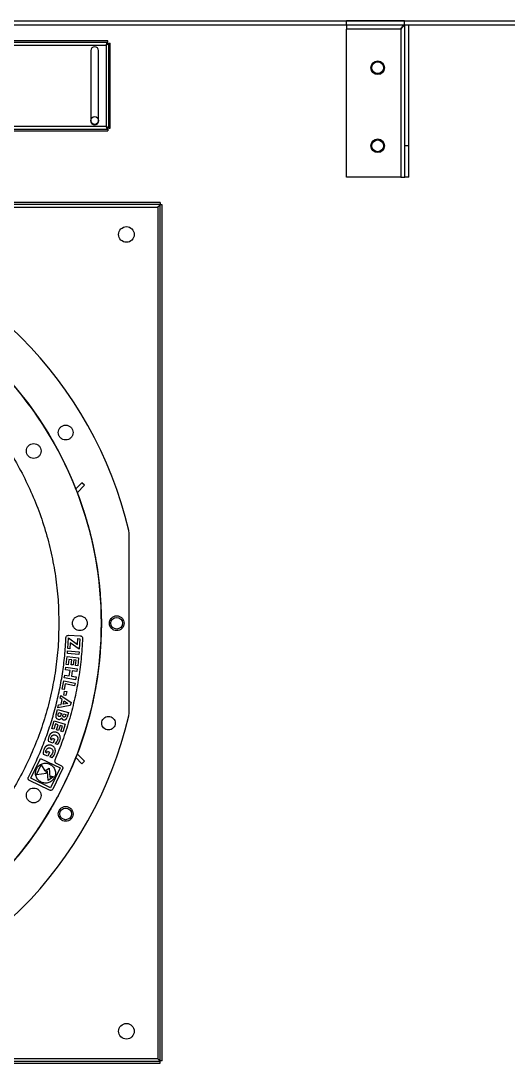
# Model space of a CAD drawing. Header units: inches. Extents: x 908 to 1218, y 494 to 690.
# Drawn here: x 1029.23 to 1044.84, y 548.52 to 581.88 of the extents above; entities that cross this region are included whole.
import ezdxf

# ---------------------------------------------------------------- set-up
doc = ezdxf.new("R2010")
doc.units = ezdxf.units.IN
doc.header["$MEASUREMENT"] = 0

msp = doc.modelspace()

# ---------------------------------------------------------------- linework, layer by layer
at = {"linetype": 'Continuous', "lineweight": 25}
for p, q in [((960.5984, 581.8793), (1079.5984, 581.8793)), ((1039.6609, 581.7493), (1039.6609, 581.8793)), ((1041.5239, 581.8793), (1039.6609, 581.8793)), ((1041.5239, 581.7493), (1041.5239, 581.8793)), ((1079.5984, 581.7463), (960.5984, 581.7463)), ((1039.6609, 581.7493), (1039.6609, 581.6153)), ((1041.3969, 581.6153), (1039.6609, 581.6153)), ((1039.6609, 576.8793), (1039.6609, 581.6153)), ((1041.3969, 581.6153), (1041.3969, 576.8793)), ((1041.5309, 577.8793), (1041.5309, 581.7422)), ((1041.6609, 577.8793), (1041.6609, 581.7422)), ((1032.0206, 581.238), (1008.1763, 581.238)), ((1032.0206, 581.188), (1008.1763, 581.188)), ((1008.2314, 581.105), (1031.9654, 581.105)), ((1031.9654, 581.105), (1031.9654, 578.496)), ((1032.0206, 581.188), (1032.0206, 581.238)), ((1032.0484, 581.1601), (1032.0984, 581.1601)), ((1032.0484, 578.4408), (1032.0484, 581.1601)), ((1032.0984, 578.4408), (1032.0984, 581.1601)), ((1031.4734, 580.9255), (1031.4734, 578.6755)), ((1031.7234, 578.6755), (1031.7234, 580.9255)), ((1031.9654, 578.496), (1008.2314, 578.496)), ((1032.0484, 578.4408), (1032.0984, 578.4408)), ((1008.1763, 578.413), (1032.0206, 578.413)), ((1008.1763, 578.363), (1032.0206, 578.363)), ((1032.0206, 578.413), (1032.0206, 578.363)), ((1041.6609, 577.8793), (1041.5309, 577.8793)), ((1041.5309, 576.8793), (1041.5309, 577.8793)), ((1041.6609, 576.8793), (1041.6609, 577.8793)), ((1041.3969, 576.8793), (1039.6609, 576.8793)), ((1041.3969, 576.8793), (1041.5309, 576.8793)), ((1041.6609, 576.8793), (1041.5309, 576.8793)), ((1033.6911, 576.0632), (1006.6853, 576.0632)), ((1033.6911, 576.0002), (1006.6853, 576.0002)), ((1006.7612, 575.9172), (1033.6152, 575.9172)), ((1033.6152, 575.9172), (1033.6152, 548.6672)), ((1033.6911, 576.0632), (1033.6911, 576.0002)), ((1033.7612, 575.9931), (1033.6982, 575.9931)), ((1033.6982, 548.5912), (1033.6982, 575.9931)), ((1033.7612, 548.5912), (1033.7612, 575.9931)), ((1031.1914, 567.0962), (1030.994, 566.8988)), ((1031.2766, 567.0143), (1031.1914, 567.0962)), ((1031.0407, 566.7785), (1031.2766, 567.0143)), ((1032.6969, 565.4786), (1032.6864, 565.569)), ((1032.697, 562.601), (1032.6969, 565.4786)), ((1032.6969, 559.7234), (1032.697, 562.601)), ((1030.7381, 561.7883), (1030.7589, 562.1335)), ((1030.7589, 562.1335), (1031.0476, 561.9198)), ((1030.761, 562.2143), (1031.1347, 562.198)), ((1031.0476, 561.9198), (1031.0589, 562.108)), ((1031.0589, 562.108), (1031.1263, 562.104)), ((1031.1263, 562.104), (1031.106, 561.7662)), ((1030.8053, 561.7842), (1030.7381, 561.7883)), ((1030.8169, 561.9783), (1030.8053, 561.7842)), ((1031.106, 561.7662), (1030.8169, 561.9783)), ((1030.6862, 561.2781), (1030.7156, 561.5394)), ((1030.7156, 561.5394), (1031.0818, 561.4983)), ((1030.7234, 561.6285), (1030.7311, 561.7166)), ((1031.0905, 561.5965), (1030.7234, 561.6285)), ((1030.7311, 561.7166), (1031.0982, 561.6845)), ((1030.7726, 561.4441), (1030.7531, 561.2706)), ((1030.8609, 561.4342), (1030.7726, 561.4441)), ((1030.8427, 561.2722), (1030.8609, 561.4342)), ((1030.9278, 561.4267), (1030.9095, 561.2647)), ((1031.0048, 561.418), (1030.9278, 561.4267)), ((1030.9857, 561.2484), (1031.0048, 561.418)), ((1031.0818, 561.4983), (1031.0529, 561.2408)), ((1031.0982, 561.6845), (1031.0905, 561.5965)), ((1030.6637, 561.1118), (1030.6767, 561.1992)), ((1030.8111, 561.0898), (1030.6637, 561.1118)), ((1030.6767, 561.1992), (1031.0412, 561.1447)), ((1030.7531, 561.2706), (1030.6862, 561.2781)), ((1030.7847, 560.9132), (1030.8111, 561.0898)), ((1030.9095, 561.2647), (1030.8427, 561.2722)), ((1031.0529, 561.2408), (1030.9857, 561.2484)), ((1031.0412, 561.1447), (1031.0281, 561.0573)), ((1030.5573, 560.4878), (1030.6077, 560.7551)), ((1030.6077, 560.7551), (1030.9698, 560.6867)), ((1030.6242, 560.8478), (1030.6373, 560.9352)), ((1030.9887, 560.7933), (1030.6242, 560.8478)), ((1030.6373, 560.9352), (1030.7847, 560.9132)), ((1030.8812, 561.0793), (1030.8548, 560.9027)), ((1030.8548, 560.9027), (1031.0017, 560.8807)), ((1031.0281, 561.0573), (1030.8812, 561.0793)), ((1031.0017, 560.8807), (1030.9887, 560.7933)), ((1030.6233, 560.4753), (1030.5573, 560.4878)), ((1030.6077, 560.2978), (1030.636, 560.4311)), ((1030.6574, 560.6558), (1030.6233, 560.4753)), ((1030.636, 560.4311), (1030.706, 560.4163)), ((1030.9534, 560.5999), (1030.6574, 560.6558)), ((1030.9698, 560.6867), (1030.9534, 560.5999)), ((1030.4943, 560.1986), (1030.5164, 560.2901)), ((1030.5583, 560.1557), (1030.4943, 560.1986)), ((1030.5164, 560.2901), (1030.8408, 560.0638)), ((1030.5207, 560.0004), (1030.5583, 560.1557)), ((1030.5895, 560.0109), (1030.6153, 560.1178)), ((1030.6776, 560.2829), (1030.6077, 560.2978)), ((1030.6153, 560.1178), (1030.7427, 560.033)), ((1030.706, 560.4163), (1030.6776, 560.2829)), ((1030.359, 559.6759), (1030.4063, 559.8435)), ((1030.4063, 559.8435), (1030.7609, 559.7432)), ((1030.4211, 559.8961), (1030.4436, 559.9891)), ((1030.8165, 559.9633), (1030.4211, 559.8961)), ((1030.4436, 559.9891), (1030.5207, 560.0004)), ((1030.7427, 560.033), (1030.5895, 560.0109)), ((1030.8408, 560.0638), (1030.8165, 559.9633)), ((1030.2219, 559.2296), (1030.3019, 559.4802)), ((1030.3019, 559.4802), (1030.653, 559.368)), ((1030.3972, 559.5388), (1030.4287, 559.5249)), ((1030.4332, 559.6911), (1030.447, 559.7401)), ((1030.447, 559.7401), (1030.531, 559.7164)), ((1030.531, 559.7164), (1030.5139, 559.6557)), ((1030.583, 559.6529), (1030.5958, 559.6981)), ((1030.5958, 559.6981), (1030.6719, 559.6766)), ((1030.6719, 559.6766), (1030.6591, 559.6314)), ((1030.696, 559.5443), (1030.719, 559.5947)), ((1030.7609, 559.7432), (1030.719, 559.5947)), ((1032.6864, 559.6331), (1032.6969, 559.7234)), ((1030.2276, 559.0963), (1030.1683, 559.0458)), ((1030.286, 559.2092), (1030.2219, 559.2296)), ((1030.3391, 559.3755), (1030.286, 559.2092)), ((1030.4238, 559.3485), (1030.3391, 559.3755)), ((1030.3742, 559.1932), (1030.4238, 559.3485)), ((1030.4383, 559.1727), (1030.3742, 559.1932)), ((1030.4879, 559.328), (1030.4383, 559.1727)), ((1030.5618, 559.3044), (1030.4879, 559.328)), ((1030.5098, 559.1418), (1030.5618, 559.3044)), ((1030.5742, 559.1213), (1030.5098, 559.1418)), ((1030.653, 559.368), (1030.5742, 559.1213)), ((1030.1265, 558.9702), (1030.11, 558.8839)), ((1030.2638, 558.7617), (1030.1218, 558.8127)), ((1030.1683, 559.0458), (1030.1265, 558.9702)), ((1030.1894, 558.8823), (1030.19, 558.9148)), ((1030.1894, 558.8823), (1030.2301, 558.8677)), ((1030.19, 558.9148), (1030.197, 558.9426)), ((1030.2301, 558.8677), (1030.2478, 558.9171)), ((1030.2478, 558.9171), (1030.3114, 558.8943)), ((1030.3114, 558.8943), (1030.2638, 558.7617)), ((1029.9686, 558.5606), (1029.9485, 558.475)), ((1030.0134, 558.6344), (1029.9686, 558.5606)), ((1030.0748, 558.6824), (1030.0134, 558.6344)), ((1030.0278, 558.4702), (1030.0298, 558.5027)), ((1030.0278, 558.4702), (1030.0679, 558.4539)), ((1030.0298, 558.5027), (1030.0379, 558.5301)), ((1030.0679, 558.4539), (1030.0876, 558.5025)), ((1030.0876, 558.5025), (1030.1502, 558.4771)), ((1030.1502, 558.4771), (1030.0972, 558.3466)), ((1030.4051, 558.7189), (1030.3294, 558.746)), ((1031.0407, 558.4236), (1031.2766, 558.1877)), ((1029.55, 557.6384), (1029.8584, 558.2764)), ((1029.8584, 558.2764), (1030.4964, 557.968)), ((1030.0972, 558.3466), (1029.9574, 558.4034)), ((1030.2366, 558.298), (1030.1621, 558.3283)), ((1030.3609, 558.1205), (1030.5309, 558.0394)), ((1031.1914, 558.1059), (1030.994, 558.3032)), ((1031.2766, 558.1877), (1031.1914, 558.1059)), ((1029.7328, 557.747), (1029.8869, 558.0657)), ((1030.0551, 557.7878), (1029.7328, 557.747)), ((1029.8869, 558.0657), (1030.004, 557.8723)), ((1030.004, 557.8723), (1030.141, 557.9649)), ((1030.0917, 557.8636), (1030.0333, 557.8241)), ((1030.0333, 557.8241), (1030.0551, 557.7878)), ((1030.1128, 557.5673), (1030.0917, 557.8636)), ((1030.141, 557.9649), (1030.162, 557.6692)), ((1030.4964, 557.968), (1030.188, 557.33)), ((1030.5689, 557.9363), (1030.2584, 557.2938)), ((1030.1547, 557.2592), (1029.5093, 557.567)), ((1030.188, 557.33), (1029.55, 557.6384)), ((1030.2789, 557.6796), (1030.1128, 557.5673)), ((1030.162, 557.6692), (1030.2197, 557.7082)), ((1030.2197, 557.7082), (1030.2789, 557.6796)), ((1014.2577, 548.5212), (1033.6911, 548.5212)), ((1014.3108, 548.5842), (1033.6911, 548.5842)), ((1014.3798, 548.6672), (1033.6152, 548.6672)), ((1033.6911, 548.5212), (1033.6911, 548.5842)), ((1033.7612, 548.5912), (1033.6982, 548.5912))]:
    msp.add_line(p, q, dxfattribs=at)
for centre, radius in [((1040.6609, 580.3793), 0.2187), ((1040.6609, 580.3793), 0.1875), ((1031.5984, 578.6882), 0.125), ((1040.6609, 577.8793), 0.2187), ((1040.6609, 577.8793), 0.1875), ((1032.6152, 575.0422), 0.25), ((1020.0984, 562.601), 11.7126), ((1032.3032, 562.601), 0.1875), ((1030.668, 556.4987), 0.1875), ((1032.6152, 549.5422), 0.25)]:
    msp.add_circle(centre, radius, dxfattribs=at)
for centre, radius, start, end in [((1031.5984, 580.9255), 0.125, 0, 180), ((1031.5984, 578.6755), 0.125, 180, 0), ((1020.0984, 562.601), 12.9331, 13.26667, 76.73333), ((1020.0984, 562.601), 11.7147, 21.53134, 44.20264), ((1020.0984, 562.601), 11.7147, 339.09994, 20.90006), ((1020.0984, 562.601), 12.9331, 283.26667, 346.73333), ((1020.0984, 562.601), 11.7147, 315.79736, 338.46866)]:
    msp.add_arc(centre, radius, start, end, dxfattribs=at)
for points, knots in [([(1041.3969, 581.6153), (1041.4075, 581.6328), (1041.4287, 581.668), (1041.4604, 581.7123), (1041.4921, 581.7432), (1041.5133, 581.7473), (1041.5239, 581.7493)], [0, 0, 0, 0, 0.24999971, 0.50000315, 0.74999934, 1, 1, 1, 1]), ([(1041.5309, 581.7422), (1041.5299, 581.7412), (1041.5277, 581.7391), (1041.5117, 581.7259), (1041.4854, 581.7025), (1041.4467, 581.6639), (1041.4142, 581.6322), (1041.3969, 581.6153)], [0, 0, 0, 0, 0.1511534, 0.3020013, 0.4605091, 0.7119824, 1, 1, 1, 1]), ([(1031.9654, 581.105), (1031.9697, 581.1151), (1031.9783, 581.1354), (1031.9912, 581.1618), (1032.004, 581.1805), (1032.0139, 581.1874), (1032.0194, 581.1879), (1032.0206, 581.188)], [0, 0, 0, 0, 0.2332176, 0.4664862, 0.6997632, 0.9330417, 1, 1, 1, 1]), ([(1032.0484, 581.1601), (1032.0474, 581.1558), (1032.0452, 581.1473), (1032.0284, 581.1344), (1032.004, 581.1215), (1031.9813, 581.1117), (1031.9683, 581.1062), (1031.9654, 581.105)], [0, 0, 0, 0, 0.2332229, 0.4664916, 0.6997641, 0.9330449, 1, 1, 1, 1]), ([(1032.0206, 578.413), (1032.0163, 578.414), (1032.0077, 578.4162), (1031.9949, 578.433), (1031.982, 578.4574), (1031.9722, 578.4801), (1031.9667, 578.4931), (1031.9654, 578.496)], [0, 0, 0, 0, 0.2332229, 0.4664903, 0.6997614, 0.9330409, 1, 1, 1, 1]), ([(1031.9654, 578.496), (1031.9756, 578.4917), (1031.9959, 578.4831), (1032.0223, 578.4702), (1032.041, 578.4574), (1032.0479, 578.4475), (1032.0483, 578.442), (1032.0484, 578.4408)], [0, 0, 0, 0, 0.233225, 0.4664945, 0.6997631, 0.9330447, 1, 1, 1, 1]), ([(1033.6911, 576.0002), (1033.6907, 575.9998), (1033.6899, 575.9989), (1033.6856, 575.9929), (1033.6791, 575.9843), (1033.6675, 575.9707), (1033.6458, 575.9488), (1033.6266, 575.9289), (1033.6152, 575.9172)], [0, 0, 0, 0, 0.1202754, 0.2365964, 0.3512753, 0.4667359, 0.683958, 1, 1, 1, 1]), ([(1033.6152, 575.9172), (1033.6279, 575.9295), (1033.6487, 575.9496), (1033.673, 575.9735), (1033.6889, 575.9862), (1033.6971, 575.9919), (1033.6979, 575.9928), (1033.6982, 575.9931)], [0, 0, 0, 0, 0.3427326, 0.5568104, 0.7264845, 0.8967102, 1, 1, 1, 1]), ([(1008.3889, 562.601), (1008.3937, 562.8565), (1008.4034, 563.3674), (1008.4814, 564.1305), (1008.6055, 564.8871), (1008.7799, 565.6338), (1009.0024, 566.3676), (1009.2725, 567.0853), (1009.589, 567.7837), (1009.9505, 568.46), (1010.3554, 569.1111), (1010.802, 569.7344), (1011.2885, 570.3272), (1011.8126, 570.8868), (1012.3723, 571.411), (1012.965, 571.8975), (1013.5883, 572.3441), (1014.2395, 572.749), (1014.9158, 573.1105), (1015.6142, 573.4269), (1016.3319, 573.6971), (1017.0656, 573.9196), (1017.8124, 574.0938), (1018.569, 574.2187), (1019.3321, 574.2938), (1020.0984, 574.3189), (1020.8648, 574.2938), (1021.6279, 574.2187), (1022.3845, 574.0938), (1023.1313, 573.9196), (1023.865, 573.6971), (1024.5827, 573.4269), (1025.2811, 573.1105), (1025.9574, 572.749), (1026.6086, 572.3441), (1027.2318, 571.8975), (1027.8246, 571.411), (1028.3842, 570.8868), (1028.9084, 570.3272), (1029.3949, 569.7344), (1029.8415, 569.1111), (1030.2464, 568.46), (1030.6079, 567.7837), (1030.9244, 567.0853), (1031.1945, 566.3676), (1031.417, 565.6338), (1031.5913, 564.8871), (1031.7155, 564.1305), (1031.7935, 563.3674), (1031.8031, 562.8565), (1031.808, 562.601)], [0, 0, 0, 0, 0.0208333, 0.0416667, 0.0625, 0.0833333, 0.1041667, 0.125, 0.1458333, 0.1666667, 0.1875, 0.2083334, 0.2291667, 0.25, 0.2708334, 0.2916666, 0.3125, 0.3333333, 0.3541667, 0.375, 0.3958333, 0.4166666, 0.4375001, 0.4583333, 0.4791667, 0.5, 0.5208333, 0.5416667, 0.5625, 0.5833334, 0.6041667, 0.625, 0.6458334, 0.6666667, 0.6875, 0.7083334, 0.7291667, 0.75, 0.7708333, 0.7916667, 0.8125, 0.8333333, 0.8541667, 0.875, 0.8958333, 0.9166667, 0.9375, 0.9583333, 0.9791667, 1, 1, 1, 1]), ([(1027.8272, 569.4883), (1027.9904, 569.2972), (1028.3167, 568.9152), (1028.7517, 568.2989), (1029.1438, 567.655), (1029.4872, 566.9836), (1029.7812, 566.2893), (1030.0237, 565.5753), (1030.2139, 564.8457), (1030.3495, 564.1041), (1030.4348, 563.3546), (1030.4454, 562.8522), (1030.4506, 562.601)], [0, 0, 0, 0, 0.1, 0.1999999, 0.3, 0.4, 0.5, 0.6, 0.7, 0.8, 0.9, 1, 1, 1, 1]), ([(1030.4318, 568.7034), (1030.4353, 568.734), (1030.4422, 568.7951), (1030.4957, 568.8733), (1030.573, 568.9264), (1030.6659, 568.9458), (1030.7595, 568.928), (1030.8383, 568.8756), (1030.8935, 568.7967), (1030.9007, 568.7345), (1030.9043, 568.7034)], [0, 0, 0, 0, 0.1236678, 0.246955, 0.3715494, 0.4972579, 0.622959, 0.7486425, 0.8743191, 1, 1, 1, 1]), ([(1030.9043, 568.7034), (1030.9007, 568.6723), (1030.8935, 568.61), (1030.8381, 568.531), (1030.7592, 568.4787), (1030.6662, 568.4611), (1030.574, 568.4801), (1030.4966, 568.5326), (1030.4424, 568.611), (1030.4353, 568.6726), (1030.4318, 568.7034)], [0, 0, 0, 0, 0.1258787, 0.2517706, 0.3776737, 0.5027418, 0.6267389, 0.7509527, 0.8756046, 1, 1, 1, 1]), ([(1029.409, 568.1128), (1029.4125, 568.1438), (1029.4196, 568.2056), (1029.4742, 568.2842), (1029.5523, 568.3368), (1029.6452, 568.3552), (1029.738, 568.3368), (1029.8161, 568.2842), (1029.8707, 568.2056), (1029.8779, 568.1438), (1029.8814, 568.1128)], [0, 0, 0, 0, 0.12500056, 0.25000043, 0.37499897, 0.50000156, 0.62500103, 0.74999957, 0.87499944, 1, 1, 1, 1]), ([(1029.8814, 568.1128), (1029.8779, 568.0819), (1029.8707, 568.0201), (1029.8161, 567.9415), (1029.738, 567.8889), (1029.6452, 567.8705), (1029.5523, 567.8889), (1029.4742, 567.9415), (1029.4196, 568.0201), (1029.4125, 568.0819), (1029.409, 568.1128)], [0, 0, 0, 0, 0.12500056, 0.25000043, 0.37499897, 0.49999844, 0.62500103, 0.74999957, 0.87499944, 1, 1, 1, 1]), ([(1030.8858, 562.601), (1030.8894, 562.6319), (1030.8965, 562.6938), (1030.9511, 562.7724), (1031.0292, 562.825), (1031.1221, 562.8434), (1031.2149, 562.825), (1031.293, 562.7724), (1031.3476, 562.6938), (1031.3547, 562.6319), (1031.3583, 562.601)], [0, 0, 0, 0, 0.1250003, 0.2500003, 0.3749989, 0.4999984, 0.6250011, 0.7499997, 0.8749997, 1, 1, 1, 1]), ([(1032.0669, 562.601), (1032.0705, 562.6319), (1032.0775, 562.6934), (1032.1316, 562.7716), (1032.2088, 562.8242), (1032.3013, 562.8434), (1032.3946, 562.8256), (1032.4734, 562.7732), (1032.5286, 562.6943), (1032.5358, 562.6321), (1032.5394, 562.601)], [0, 0, 0, 0, 0.1248118, 0.2487714, 0.3724205, 0.4972353, 0.6229443, 0.7486446, 0.8743275, 1, 1, 1, 1]), ([(1031.808, 562.601), (1031.8031, 562.3456), (1031.7935, 561.8346), (1031.7155, 561.0715), (1031.5913, 560.315), (1031.417, 559.5682), (1031.1945, 558.8344), (1030.9244, 558.1168), (1030.6079, 557.4183), (1030.2464, 556.7421), (1029.8415, 556.0909), (1029.3949, 555.4676), (1028.9084, 554.8749), (1028.3842, 554.3152), (1027.8246, 553.7911), (1027.2318, 553.3046), (1026.6086, 552.858), (1025.9574, 552.453), (1025.2811, 552.0916), (1024.5827, 551.7751), (1023.865, 551.505), (1023.1313, 551.2824), (1022.3845, 551.1083), (1021.6279, 550.9834), (1020.8648, 550.9082), (1020.0984, 550.8831), (1019.3321, 550.9082), (1018.569, 550.9834), (1017.8124, 551.1083), (1017.0656, 551.2824), (1016.3319, 551.505), (1015.6142, 551.7751), (1014.9158, 552.0916), (1014.2395, 552.453), (1013.5883, 552.858), (1012.965, 553.3046), (1012.3723, 553.7911), (1011.8126, 554.3152), (1011.2885, 554.8749), (1010.802, 555.4676), (1010.3554, 556.0909), (1009.9505, 556.7421), (1009.589, 557.4183), (1009.2725, 558.1168), (1009.0024, 558.8344), (1008.7799, 559.5682), (1008.6055, 560.315), (1008.4814, 561.0715), (1008.4034, 561.8346), (1008.3937, 562.3456), (1008.3889, 562.601)], [0, 0, 0, 0, 0.0208333, 0.0416667, 0.0625, 0.0833333, 0.1041667, 0.125, 0.1458333, 0.1666667, 0.1875, 0.2083333, 0.2291667, 0.25, 0.2708333, 0.2916666, 0.3125, 0.3333333, 0.3541666, 0.375, 0.3958333, 0.4166666, 0.4375, 0.4583333, 0.4791667, 0.5, 0.5208333, 0.5416667, 0.5624999, 0.5833334, 0.6041667, 0.625, 0.6458333, 0.6666667, 0.6875, 0.7083334, 0.7291666, 0.75, 0.7708333, 0.7916666, 0.8125, 0.8333333, 0.8541667, 0.875, 0.8958333, 0.9166667, 0.9375, 0.9583333, 0.9791667, 1, 1, 1, 1]), ([(1030.4506, 562.601), (1030.4454, 562.3499), (1030.4348, 561.8475), (1030.3495, 561.098), (1030.2139, 560.3564), (1030.0237, 559.6267), (1029.7812, 558.9128), (1029.4872, 558.2184), (1029.1438, 557.5471), (1028.7517, 556.9032), (1028.3167, 556.2869), (1027.9904, 555.9048), (1027.8272, 555.7138)], [0, 0, 0, 0, 0.10000001, 0.20000001, 0.30000005, 0.40000004, 0.49999999, 0.59999998, 0.70000005, 0.80000007, 0.90000005, 1, 1, 1, 1]), ([(1031.3583, 562.601), (1031.3547, 562.5701), (1031.3476, 562.5083), (1031.293, 562.4297), (1031.2149, 562.3771), (1031.1221, 562.3587), (1031.0292, 562.3771), (1030.9511, 562.4297), (1030.8965, 562.5083), (1030.8894, 562.5701), (1030.8858, 562.601)], [0, 0, 0, 0, 0.1250003, 0.2500003, 0.3749989, 0.5000016, 0.6250011, 0.7499997, 0.8749997, 1, 1, 1, 1]), ([(1032.5394, 562.601), (1032.5358, 562.5699), (1032.5286, 562.5078), (1032.4734, 562.4288), (1032.3946, 562.3764), (1032.3013, 562.3586), (1032.2088, 562.3778), (1032.1316, 562.4304), (1032.0776, 562.5086), (1032.0705, 562.5701), (1032.0669, 562.601)], [0, 0, 0, 0, 0.1256863, 0.2513821, 0.3770963, 0.5028119, 0.6275054, 0.751093, 0.8750863, 1, 1, 1, 1]), ([(1029.4735, 557.6747), (1029.5611, 557.8481), (1029.7364, 558.1949), (1029.9624, 558.7324), (1030.1607, 559.2805), (1030.3279, 559.8389), (1030.4645, 560.4057), (1030.5691, 560.9791), (1030.6442, 561.5573), (1030.6674, 561.9452), (1030.6789, 562.1391)], [0, 0, 0, 0, 0.1250001, 0.2500001, 0.375, 0.5, 0.625, 0.75, 0.875, 1, 1, 1, 1]), ([(1031.2099, 562.1159), (1031.1963, 561.8932), (1031.1691, 561.4479), (1031.0774, 560.7845), (1030.9491, 560.1275), (1030.78, 559.4798), (1030.5751, 558.8423), (1030.4066, 558.4291), (1030.3224, 558.2226)], [0, 0, 0, 0, 0.1666667, 0.3333333, 0.5, 0.6666667, 0.8333332, 1, 1, 1, 1]), ([(1030.6789, 562.1391), (1030.6805, 562.1493), (1030.6838, 562.1698), (1030.7031, 562.1951), (1030.7299, 562.2121), (1030.7507, 562.2136), (1030.761, 562.2143)], [0, 0, 0, 0, 0.2499946, 0.4999976, 0.75, 1, 1, 1, 1]), ([(1031.1347, 562.198), (1031.1449, 562.1964), (1031.1654, 562.1931), (1031.1907, 562.1738), (1031.2077, 562.147), (1031.2092, 562.1263), (1031.2099, 562.1159)], [0, 0, 0, 0, 0.2499998, 0.4999981, 0.7500005, 1, 1, 1, 1]), ([(1030.359, 559.6759), (1030.356, 559.6643), (1030.3505, 559.6431), (1030.3516, 559.6213), (1030.3522, 559.6114)], [0, 0, 0, 0, 0.5467998, 1, 1, 1, 1]), ([(1030.3522, 559.6114), (1030.3536, 559.6029), (1030.3564, 559.5871), (1030.3642, 559.5732), (1030.3678, 559.5668)], [0, 0, 0, 0, 0.5380935, 1, 1, 1, 1]), ([(1030.3678, 559.5668), (1030.3721, 559.5612), (1030.3803, 559.5503), (1030.3917, 559.5426), (1030.3972, 559.5388)], [0, 0, 0, 0, 0.5097691, 1, 1, 1, 1]), ([(1030.4299, 559.6376), (1030.429, 559.641), (1030.427, 559.6483), (1030.4271, 559.6666), (1030.4306, 559.6809), (1030.4332, 559.6911)], [0, 0, 0, 0, 0.1913731, 0.417736, 1, 1, 1, 1]), ([(1030.4287, 559.5249), (1030.4391, 559.5228), (1030.46, 559.5186), (1030.4804, 559.5248), (1030.4907, 559.5279)], [0, 0, 0, 0, 0.4994816, 1, 1, 1, 1]), ([(1030.4588, 559.6143), (1030.4554, 559.6154), (1030.4488, 559.6174), (1030.4404, 559.6226), (1030.4338, 559.6293), (1030.4312, 559.6348), (1030.4299, 559.6376)], [0, 0, 0, 0, 0.2803289, 0.5308512, 0.765229, 1, 1, 1, 1]), ([(1030.4929, 559.6205), (1030.4905, 559.6188), (1030.4857, 559.6154), (1030.4772, 559.6129), (1030.4681, 559.6123), (1030.462, 559.6136), (1030.4588, 559.6143)], [0, 0, 0, 0, 0.24471167, 0.48287325, 0.72999598, 1, 1, 1, 1]), ([(1030.4907, 559.5279), (1030.5003, 559.5331), (1030.5212, 559.5443), (1030.534, 559.5642), (1030.5409, 559.5749)], [0, 0, 0, 0, 0.46414611, 1, 1, 1, 1]), ([(1030.5139, 559.6557), (1030.5115, 559.6485), (1030.5072, 559.6351), (1030.4974, 559.6251), (1030.4929, 559.6205)], [0, 0, 0, 0, 0.54013367, 1, 1, 1, 1]), ([(1030.5409, 559.5749), (1030.5431, 559.5662), (1030.5471, 559.5498), (1030.5601, 559.5294), (1030.5773, 559.5144), (1030.5909, 559.5094), (1030.5979, 559.5068)], [0, 0, 0, 0, 0.2841584, 0.5380658, 0.763517, 1, 1, 1, 1]), ([(1030.5859, 559.6154), (1030.5846, 559.6179), (1030.5819, 559.623), (1030.5798, 559.6358), (1030.5817, 559.6458), (1030.583, 559.6529)], [0, 0, 0, 0, 0.2142756, 0.4452135, 1, 1, 1, 1]), ([(1030.6091, 559.5978), (1030.6045, 559.5996), (1030.5951, 559.6033), (1030.589, 559.6113), (1030.5859, 559.6154)], [0, 0, 0, 0, 0.4914978, 1, 1, 1, 1]), ([(1030.5979, 559.5068), (1030.6032, 559.5055), (1030.6139, 559.5031), (1030.6374, 559.5039), (1030.6537, 559.5111), (1030.6649, 559.5159)], [0, 0, 0, 0, 0.2365317, 0.4755711, 1, 1, 1, 1]), ([(1030.6379, 559.6009), (1030.6332, 559.599), (1030.6239, 559.5952), (1030.614, 559.597), (1030.6091, 559.5978)], [0, 0, 0, 0, 0.50574, 1, 1, 1, 1]), ([(1030.6591, 559.6314), (1030.6567, 559.6247), (1030.6534, 559.6152), (1030.645, 559.6053), (1030.6402, 559.6024), (1030.6379, 559.6009)], [0, 0, 0, 0, 0.5562231, 0.7866078, 1, 1, 1, 1]), ([(1030.6649, 559.5159), (1030.6706, 559.5195), (1030.6826, 559.5272), (1030.6914, 559.5384), (1030.696, 559.5443)], [0, 0, 0, 0, 0.4726028, 1, 1, 1, 1]), ([(1031.8229, 559.4015), (1031.8261, 559.4297), (1031.8326, 559.4863), (1031.8823, 559.5581), (1031.9532, 559.6062), (1032.0379, 559.6236), (1032.1233, 559.6073), (1032.1955, 559.5593), (1032.2461, 559.4869), (1032.2527, 559.43), (1032.256, 559.4015)], [0, 0, 0, 0, 0.1247761, 0.2492681, 0.3731868, 0.4974528, 0.6229639, 0.7486573, 0.8743365, 1, 1, 1, 1]), ([(1030.375, 559.1067), (1030.3622, 559.1106), (1030.3373, 559.1182), (1030.2987, 559.1196), (1030.2614, 559.113), (1030.239, 559.1019), (1030.2276, 559.0963)], [0, 0, 0, 0, 0.2634457, 0.5098828, 0.7511869, 1, 1, 1, 1]), ([(1030.4844, 559.0044), (1030.479, 559.0161), (1030.4684, 559.0391), (1030.4432, 559.068), (1030.412, 559.0916), (1030.3876, 559.1016), (1030.375, 559.1067)], [0, 0, 0, 0, 0.2486275, 0.4900013, 0.7365508, 1, 1, 1, 1]), ([(1032.256, 559.4015), (1032.2527, 559.373), (1032.2461, 559.316), (1032.1955, 559.2437), (1032.1233, 559.1956), (1032.0377, 559.1792), (1031.9527, 559.1969), (1031.8819, 559.2453), (1031.8325, 559.317), (1031.8261, 559.3732), (1031.8229, 559.4015)], [0, 0, 0, 0, 0.1256207, 0.2512443, 0.3768827, 0.5025359, 0.6279122, 0.7518756, 0.8754947, 1, 1, 1, 1]), ([(1030.11, 558.8839), (1030.1098, 558.8704), (1030.1096, 558.8459), (1030.118, 558.823), (1030.1218, 558.8127)], [0, 0, 0, 0, 0.5505471, 1, 1, 1, 1]), ([(1030.197, 558.9426), (1030.2039, 558.9583), (1030.2139, 558.981), (1030.2363, 559.0047), (1030.2493, 559.0128), (1030.2556, 559.0168)], [0, 0, 0, 0, 0.5269166, 0.7659703, 1, 1, 1, 1]), ([(1030.2556, 559.0168), (1030.2622, 559.0199), (1030.2753, 559.0261), (1030.3048, 559.0314), (1030.3266, 559.026), (1030.3414, 559.0224)], [0, 0, 0, 0, 0.2477257, 0.4895993, 1, 1, 1, 1]), ([(1030.4064, 558.8602), (1030.3975, 558.8398), (1030.3788, 558.7971), (1030.3463, 558.7635), (1030.3294, 558.746)], [0, 0, 0, 0, 0.4782687, 1, 1, 1, 1]), ([(1030.3414, 559.0224), (1030.3544, 559.0165), (1030.381, 559.0044), (1030.3976, 558.9803), (1030.406, 558.9681)], [0, 0, 0, 0, 0.490678, 1, 1, 1, 1]), ([(1030.4051, 558.7189), (1030.4203, 558.7357), (1030.4529, 558.7718), (1030.4709, 558.817), (1030.4805, 558.8412)], [0, 0, 0, 0, 0.46563761, 1, 1, 1, 1]), ([(1030.406, 558.9681), (1030.4094, 558.9609), (1030.4165, 558.9459), (1030.4201, 558.9084), (1030.4121, 558.8802), (1030.4064, 558.8602)], [0, 0, 0, 0, 0.2144941, 0.4444935, 1, 1, 1, 1]), ([(1030.4805, 558.8412), (1030.4886, 558.8696), (1030.5003, 558.9109), (1030.4966, 558.967), (1030.4885, 558.992), (1030.4844, 559.0044)], [0, 0, 0, 0, 0.5270945, 0.7661357, 1, 1, 1, 1]), ([(1029.9485, 558.475), (1029.9478, 558.4615), (1029.9466, 558.4371), (1029.9541, 558.4138), (1029.9574, 558.4034)], [0, 0, 0, 0, 0.5505482, 1, 1, 1, 1]), ([(1030.0379, 558.5301), (1030.0454, 558.5455), (1030.0564, 558.5678), (1030.0798, 558.5905), (1030.093, 558.5981), (1030.0995, 558.6018)], [0, 0, 0, 0, 0.5269202, 0.765962, 1, 1, 1, 1]), ([(1030.2225, 558.6868), (1030.2098, 558.6912), (1030.1853, 558.6998), (1030.1468, 558.7027), (1030.1093, 558.6977), (1030.0864, 558.6876), (1030.0748, 558.6824)], [0, 0, 0, 0, 0.263448, 0.5098858, 0.751189, 1, 1, 1, 1]), ([(1030.0995, 558.6018), (1030.1063, 558.6047), (1030.1196, 558.6103), (1030.1492, 558.6144), (1030.1708, 558.6082), (1030.1855, 558.6039)], [0, 0, 0, 0, 0.2477305, 0.4895972, 1, 1, 1, 1]), ([(1030.2437, 558.4392), (1030.234, 558.4191), (1030.2135, 558.3772), (1030.1797, 558.3451), (1030.1621, 558.3283)], [0, 0, 0, 0, 0.4782701, 1, 1, 1, 1]), ([(1030.1855, 558.6039), (1030.1982, 558.5975), (1030.2243, 558.5843), (1030.2398, 558.5596), (1030.2478, 558.547)], [0, 0, 0, 0, 0.4906758, 1, 1, 1, 1]), ([(1030.3276, 558.58), (1030.3227, 558.5919), (1030.313, 558.6153), (1030.289, 558.6453), (1030.2588, 558.6701), (1030.2349, 558.6811), (1030.2225, 558.6868)], [0, 0, 0, 0, 0.2486325, 0.4900052, 0.7365447, 1, 1, 1, 1]), ([(1030.2366, 558.298), (1030.2525, 558.3142), (1030.2865, 558.3489), (1030.3064, 558.3934), (1030.317, 558.4171)], [0, 0, 0, 0, 0.465642, 1, 1, 1, 1]), ([(1030.2478, 558.547), (1030.2509, 558.5396), (1030.2573, 558.5244), (1030.2594, 558.4867), (1030.2502, 558.4589), (1030.2437, 558.4392)], [0, 0, 0, 0, 0.2144989, 0.4444966, 1, 1, 1, 1]), ([(1030.317, 558.4171), (1030.3262, 558.4452), (1030.3396, 558.4859), (1030.3383, 558.5422), (1030.3312, 558.5675), (1030.3276, 558.58)], [0, 0, 0, 0, 0.52709404, 0.76613569, 1, 1, 1, 1]), ([(1029.8845, 557.5163), (1029.849, 557.5387), (1029.7781, 557.5837), (1029.7147, 557.6962), (1029.6967, 557.8219), (1029.7288, 557.9455), (1029.8058, 558.0475), (1029.9154, 558.1115), (1030.043, 558.1317), (1030.1223, 558.104), (1030.1619, 558.0901)], [0, 0, 0, 0, 0.1249989, 0.249999, 0.3749995, 0.4999997, 0.6250004, 0.7500004, 0.8750011, 1, 1, 1, 1]), ([(1030.1619, 558.0901), (1030.1974, 558.0677), (1030.2683, 558.0227), (1030.3318, 557.9102), (1030.3497, 557.7845), (1030.3176, 557.6609), (1030.2407, 557.5589), (1030.131, 557.4949), (1030.0034, 557.4748), (1029.9241, 557.5024), (1029.8845, 557.5163)], [0, 0, 0, 0, 0.1250004, 0.2500001, 0.3749999, 0.4999991, 0.6249992, 0.749999, 0.8749993, 1, 1, 1, 1]), ([(1030.3224, 558.2226), (1030.3195, 558.2129), (1030.3136, 558.1935), (1030.3195, 558.1632), (1030.3351, 558.1365), (1030.3523, 558.1258), (1030.3609, 558.1205)], [0, 0, 0, 0, 0.25000063, 0.50000106, 0.74999905, 1, 1, 1, 1]), ([(1030.5309, 558.0394), (1030.5396, 558.034), (1030.5569, 558.0232), (1030.5726, 557.9962), (1030.5782, 557.9655), (1030.572, 557.946), (1030.5689, 557.9363)], [0, 0, 0, 0, 0.2500103, 0.5000071, 0.750003, 1, 1, 1, 1]), ([(1029.5093, 557.567), (1029.5047, 557.5696), (1029.4954, 557.5747), (1029.4838, 557.5857), (1029.4745, 557.5986), (1029.468, 557.6131), (1029.4645, 557.6286), (1029.4642, 557.6445), (1029.4669, 557.6603), (1029.4713, 557.6699), (1029.4735, 557.6747)], [0, 0, 0, 0, 0.125001, 0.2500046, 0.3750042, 0.5000002, 0.6249979, 0.749999, 0.8749994, 1, 1, 1, 1]), ([(1029.409, 557.0892), (1029.4125, 557.1201), (1029.4196, 557.182), (1029.4742, 557.2606), (1029.5523, 557.3131), (1029.6452, 557.3316), (1029.738, 557.3131), (1029.8161, 557.2606), (1029.8707, 557.182), (1029.8779, 557.1201), (1029.8814, 557.0892)], [0, 0, 0, 0, 0.12500056, 0.25000043, 0.37499897, 0.50000156, 0.62500103, 0.74999957, 0.87499944, 1, 1, 1, 1]), ([(1029.8814, 557.0892), (1029.8779, 557.0583), (1029.8707, 556.9965), (1029.8161, 556.9178), (1029.738, 556.8653), (1029.6452, 556.8469), (1029.5523, 556.8653), (1029.4742, 556.9178), (1029.4196, 556.9965), (1029.4125, 557.0583), (1029.409, 557.0892)], [0, 0, 0, 0, 0.12500056, 0.25000043, 0.37499897, 0.49999844, 0.62500103, 0.74999957, 0.87499944, 1, 1, 1, 1]), ([(1030.2584, 557.2938), (1030.2527, 557.2854), (1030.2414, 557.2686), (1030.2141, 557.2539), (1030.1835, 557.2492), (1030.1643, 557.2559), (1030.1547, 557.2592)], [0, 0, 0, 0, 0.25, 0.4999954, 0.7500024, 1, 1, 1, 1]), ([(1030.4318, 556.4987), (1030.4353, 556.5294), (1030.4424, 556.591), (1030.4965, 556.6694), (1030.5739, 556.7219), (1030.6661, 556.741), (1030.7592, 556.7234), (1030.8381, 556.6711), (1030.8935, 556.5921), (1030.9007, 556.5298), (1030.9043, 556.4987)], [0, 0, 0, 0, 0.1243396, 0.2489145, 0.3730924, 0.497137, 0.6223034, 0.7482131, 0.8741137, 1, 1, 1, 1]), ([(1030.9043, 556.4987), (1030.9007, 556.4676), (1030.8935, 556.4054), (1030.8382, 556.3265), (1030.7594, 556.274), (1030.6658, 556.2562), (1030.5729, 556.2757), (1030.4957, 556.3288), (1030.4422, 556.407), (1030.4353, 556.4681), (1030.4318, 556.4987)], [0, 0, 0, 0, 0.1257103, 0.2514157, 0.3771319, 0.5028611, 0.6285804, 0.7530784, 0.8763105, 1, 1, 1, 1]), ([(1033.6982, 548.5912), (1033.6977, 548.5921), (1033.6967, 548.5939), (1033.69, 548.5985), (1033.6813, 548.6045), (1033.6684, 548.615), (1033.6473, 548.6365), (1033.6274, 548.6555), (1033.6152, 548.6672)], [0, 0, 0, 0, 0.1341537, 0.2556433, 0.3658237, 0.4665063, 0.674499, 1, 1, 1, 1]), ([(1033.6152, 548.6672), (1033.6274, 548.6544), (1033.6468, 548.634), (1033.6708, 548.6104), (1033.6825, 548.5944), (1033.6883, 548.5855), (1033.6903, 548.5846), (1033.6911, 548.5842)], [0, 0, 0, 0, 0.3419603, 0.5458778, 0.7126603, 0.879217, 1, 1, 1, 1])]:
    msp.add_open_spline(points, degree=3, knots=knots, dxfattribs=at)

doc.saveas('drawing.dxf')
